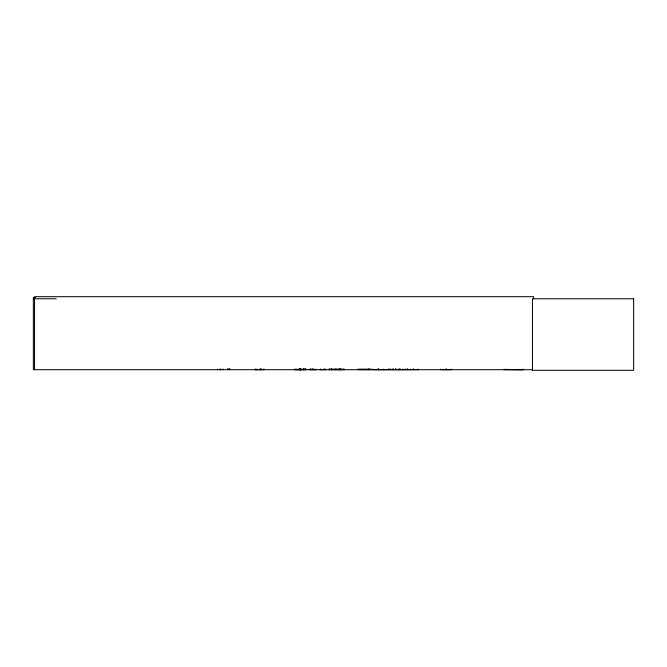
<?xml version="1.0" encoding="UTF-8"?>
<svg xmlns="http://www.w3.org/2000/svg" width="667" height="667" viewBox="0 0 667 667"><rect width="100%" height="100%" fill="white"/><g stroke="black" fill="none" stroke-linecap="round" stroke-linejoin="round"><path stroke-width="1" d="M372.845 369.701L372.853 369.109L372.92 369.701L418.359 369.643M383.575 369.676L383.675 369.109L383.575 369.61M503.893 369.385L523.27 369.668L523.253 369.134M523.211 369.685L503.885 369.685M303.377 369.61L303.418 368.959M255.111 369.701L263.94 369.626M319.91 369.701L325.663 369.626M304.652 369.626L304.652 369.109M305.044 369.61L305.086 368.959M305.486 369.701L305.544 369.109M392.855 369.626L392.888 369.159M295.706 369.626L295.756 369.159L295.806 369.701M255.436 369.626L255.486 369.159M320.302 369.626L320.36 369.159M299.691 369.626L299.758 369.159M301.918 369.626L301.984 369.159L302.059 369.701M305.903 369.626L294.814 369.701L294.822 369.109M35.434 297.449L33.35 297.449L33.35 369.701L532.583 369.701M33.35 298.791L56.228 298.791M328.681 369.235L343.914 369.235M358.121 369.235L371.477 369.235M328.656 369.426L343.939 369.426M358.096 369.426L371.502 369.426M503.835 369.526L523.27 369.526M316.55 369.676L309.271 369.626M328.673 369.66L344.472 369.676M358.104 369.66L371.494 369.66M312.156 369.626L312.089 369.159M335.209 369.626L335.142 369.159M303.793 369.626L303.743 369.159M304.752 369.626L304.702 369.159M297.123 369.626L297.073 369.159L297.015 369.701M405.202 369.626L405.161 369.159M369.159 369.61L369.076 369.109M533.625 298.791L533.625 296.698L34.526 296.698L34.526 369.701M451.476 369.109L451.476 369.701L440.745 369.676L440.745 369.109M446.298 368.959L446.298 369.701M445.923 368.959L445.923 369.701M417.951 369.109L417.951 369.701M413.448 368.959L413.448 369.701M413.181 368.959L413.181 369.701M410.363 369.109L410.363 369.701M407.545 368.959L407.545 369.701M407.279 368.959L407.279 369.701M405.127 369.109L405.127 369.701M402.776 369.109L402.776 369.701M400.058 368.959L400.058 369.701M399.733 368.959L399.733 369.701M399.7 369.109L399.7 369.701M398.349 369.109L398.349 369.701M395.873 369.109L395.873 369.701L395.839 368.959M395.514 368.959L395.514 369.701M393.28 368.959L393.28 369.701M392.963 368.959L392.93 369.701M389.061 368.959L389.094 369.701M388.744 368.959L388.744 369.701M378.464 368.959L378.406 369.701M378.089 368.959L378.089 369.701M378.039 368.959L378.039 369.701M368.492 368.959L368.492 369.701M344.047 369.109L344.047 369.701M340.97 368.959L340.97 369.701M340.395 369.109L340.353 369.701M339.528 368.959L339.528 369.701M339.261 368.959L339.261 369.701M336.418 369.109L336.418 369.701M335.076 369.109L335.076 369.701M331.457 368.959L331.457 369.701M331.274 368.959L331.274 369.701M329.715 369.109L329.715 369.701M325.788 369.109L325.788 369.701M324.237 368.959L324.237 369.701M324.045 368.959L324.045 369.701M320.427 369.109L320.427 369.701M316 369.109L316 369.701M314.449 369.109L314.449 369.701M312.973 368.959L312.973 369.701M312.831 368.959L312.831 369.701M312.014 369.109L312.014 369.701M310.855 368.959L310.855 369.701M310.672 368.959L310.672 369.701M309.146 369.109L309.146 369.701M306.045 369.109L306.045 369.701M305.228 368.959L305.127 369.701M303.602 368.959L303.602 369.701M303.443 369.109L303.443 369.701M301.292 368.801L301.276 369.701M300.592 368.959L300.592 369.701M300.233 368.801L300.233 369.701M300.008 368.959L299.992 369.701M299.867 368.959L299.825 369.701M299.2 368.959L299.2 369.701M298.941 368.959L298.941 369.701M296.148 369.109L296.148 369.701M264.04 369.109L264.04 369.701M263.073 369.109L263.073 369.701M261.197 368.959L261.197 369.701M260.93 368.959L260.93 369.701M260.288 368.959L260.288 369.701M260.022 368.959L260.022 369.701M256.411 369.109L256.411 369.701M255.536 369.109L255.536 369.701M229.765 368.809L229.765 369.701M229.315 368.801L229.315 369.701M228.264 368.801L228.264 369.701M227.68 368.809L227.68 369.701M223.12 369.109L223.12 369.701M220.894 369.109L220.894 369.701M220.327 369.109L220.327 369.701M219.718 369.109L219.718 369.701M217.45 369.109L217.45 369.701M390.412 369.551L390.445 369.109L390.412 369.551M633.65 298.791L532.449 298.791L532.449 370.302L633.65 370.302L633.65 298.791M300.375 369.701L300.375 368.959L300.325 369.701"/></g></svg>
